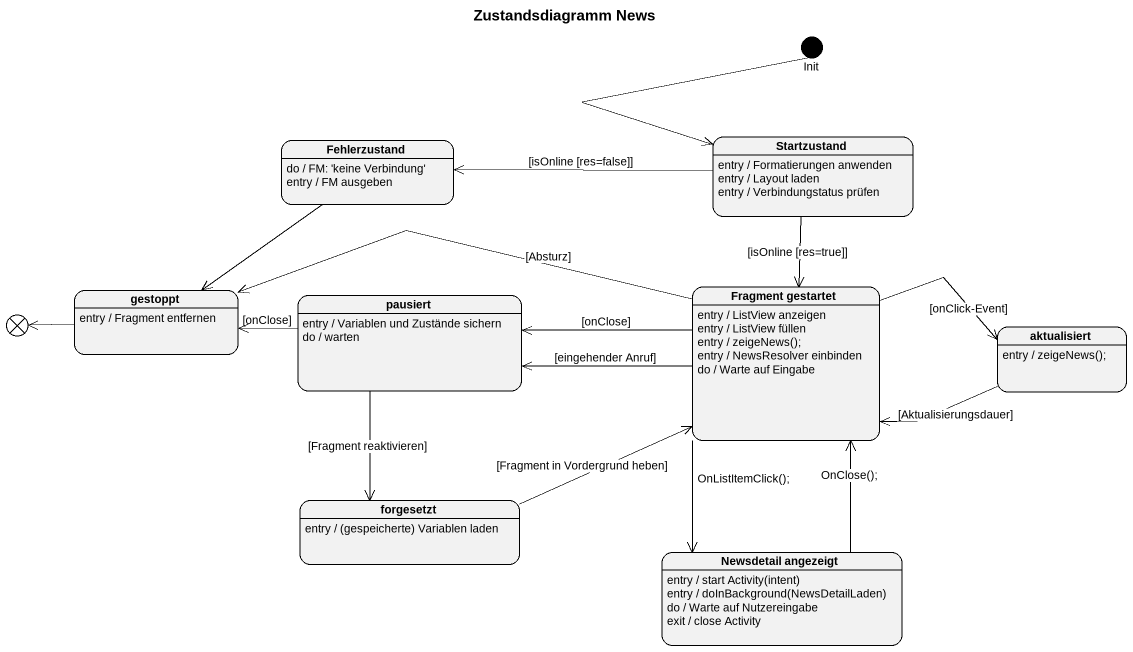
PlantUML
@startuml
title Zustandsdiagramm News
hide empty description
state Init <<start>>
state Fehlerzustand
Fehlerzustand : do / FM: 'keine Verbindung'
Fehlerzustand : entry / FM ausgeben
state Startzustand
Startzustand : entry / Formatierungen anwenden
Startzustand : entry / Layout laden
Startzustand : entry / Verbindungstatus prüfen
state exit1 <<choice>>
state gestoppt
gestoppt : entry / Fragment entfernen
state pausiert
pausiert : entry / Variablen und Zustände sichern
pausiert : do / warten
state "Fragment gestartet" as Fragment_gestartet
Fragment_gestartet : entry / ListView anzeigen
Fragment_gestartet : entry / ListView füllen
Fragment_gestartet : entry / zeigeNews();
Fragment_gestartet : entry / NewsResolver einbinden
Fragment_gestartet : do / Warte auf Eingabe
state aktualisiert
aktualisiert : entry / zeigeNews();
state forgesetzt
forgesetzt : entry / (gespeicherte) Variablen laden
state "Newsdetail angezeigt" as Newsdetail_angezeigt
Newsdetail_angezeigt : entry / start Activity(intent)
Newsdetail_angezeigt : entry / doInBackground(NewsDetailLaden)
Newsdetail_angezeigt : do / Warte auf Nutzereingabe
Newsdetail_angezeigt : exit / close Activity
Init --> Startzustand
Fehlerzustand --> gestoppt
Startzustand -left-> Fehlerzustand : [isOnline [res=false]]
Startzustand --> Fragment_gestartet : [isOnline [res=true]]
gestoppt -left-> exit1
pausiert -left-> gestoppt : [onClose]
pausiert --> forgesetzt : [Fragment reaktivieren]
Fragment_gestartet -left-> gestoppt : [Absturz]
Fragment_gestartet -left-> pausiert : [onClose]
Fragment_gestartet -left-> pausiert : [eingehender Anruf]
Fragment_gestartet -right-> aktualisiert : [onClick-Event]
Fragment_gestartet --> Newsdetail_angezeigt : OnListItemClick();
aktualisiert -left-> Fragment_gestartet : [Aktualisierungsdauer]
forgesetzt -right-> Fragment_gestartet : [Fragment in Vordergrund heben]
Newsdetail_angezeigt -up-> Fragment_gestartet : OnClose();
@enduml
